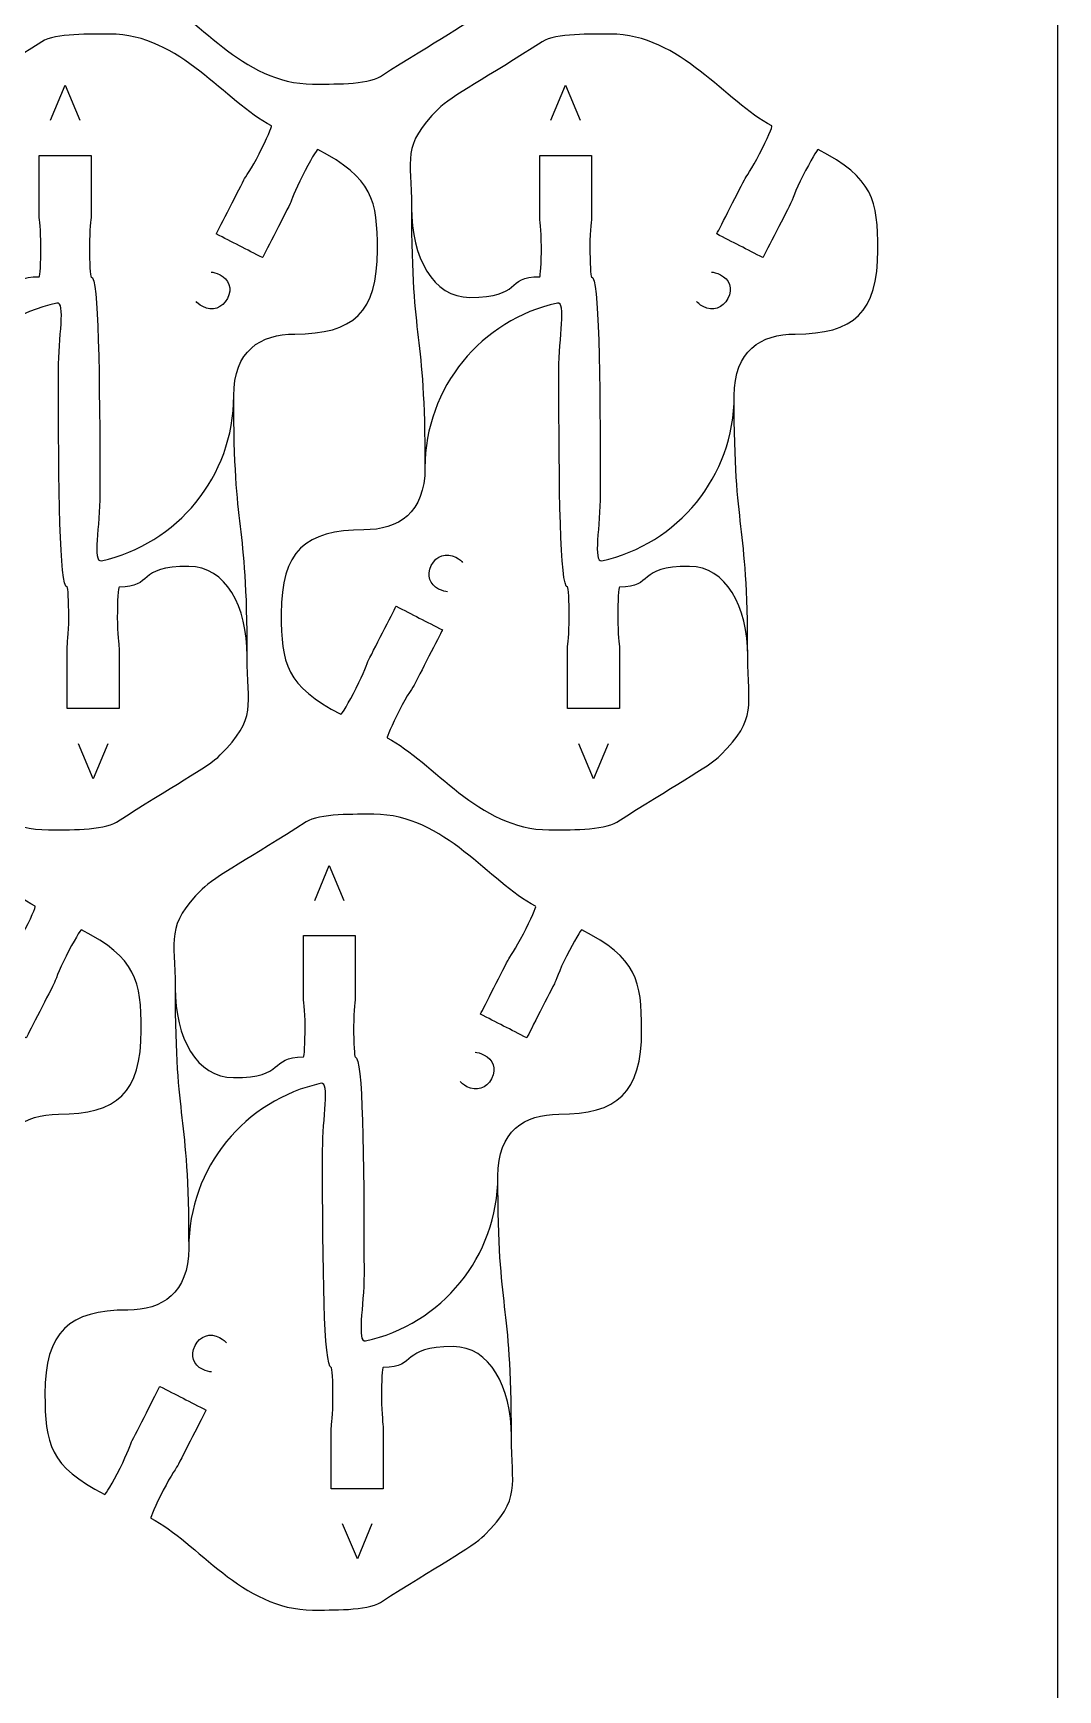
# Model space of a CAD drawing. Extents: x 0 to 300, y 0 to 300.
# Drawn here: x 240.8 to 300, y 153.5 to 249.1 of the extents above; entities that cross this region are included whole.
import ezdxf

# ---------------------------------------------------------------- set-up
doc = ezdxf.new("R2010")
doc.units = 0
doc.header["$MEASUREMENT"] = 0
doc.layers.add('DEFAULT', color=7, linetype='CONTINUOUS')

msp = doc.modelspace()

# ---------------------------------------------------------------- linework, layer by layer
at = {"layer": 'DEFAULT', "color": 250}
for points in [[(241.844, 244.118), (242.682, 246.139), (243.536, 244.118)], [(270.736, 244.118), (271.574, 246.139), (272.427, 244.118)], [(245.146, 208.138), (244.308, 206.118), (243.455, 208.138)], [(274.038, 208.138), (273.2, 206.118), (272.347, 208.138)], [(257.096, 199.099), (257.933, 201.12), (258.787, 199.099)], [(260.397, 163.12), (259.559, 161.099), (258.706, 163.12)]]:
    msp.add_lwpolyline(points, dxfattribs=at)
at = {"layer": 'DEFAULT', "color": 1}
for points, knots in [([(295, 0.1), (198.333, 0.1), (101.667, 0.1), (5, 0.1), (2.25, 0.1), (0, 2.35), (0, 5.1), (0, 101.767), (0, 198.433), (0, 295.1), (0, 297.85), (2.25, 300.1), (5, 300.1), (101.667, 300.1), (198.333, 300.1), (295, 300.1), (297.75, 300.1), (300, 297.85), (300, 295.1), (300, 198.433), (300, 101.767), (300, 5.1), (300, 2.35), (297.75, 0.1), (295, 0.1)], [0, 0, 0, 0, 822.047, 822.047, 822.047, 823.047, 823.047, 823.047, 1645.094, 1645.094, 1645.094, 1646.094, 1646.094, 1646.094, 2468.141, 2468.141, 2468.141, 2469.141, 2469.141, 2469.141, 3291.188, 3291.188, 3291.188, 3292.188, 3292.188, 3292.188, 3292.188]), ([(244.971, 252.866), (241.798, 254.489), (241.523, 255.805), (241.523, 258.659), (241.523, 262.279), (242.917, 263.507), (246.299, 263.507), (248.281, 263.507), (249.821, 264.479), (249.821, 267.083), (249.821, 271.74), (253.091, 275.631), (257.462, 276.59), (257.992, 276.689), (257.551, 274.583), (257.551, 272.738), (257.551, 265.806), (257.618, 260.2), (258.052, 260.2), (258.108, 260.2), (258.15, 259.417), (258.15, 258.45), (258.15, 257.48), (258.052, 256.874), (258.052, 256.697), (258.052, 255.531), (258.052, 254.364), (258.052, 253.198), (259.051, 253.198), (260.051, 253.198), (261.05, 253.198), (261.05, 254.364), (261.05, 255.531), (261.05, 256.697), (261.05, 256.874), (260.951, 257.48), (260.951, 258.45), (260.951, 259.417), (260.997, 260.2), (261.05, 260.2), (263.079, 260.2), (261.998, 261.396), (265.088, 261.396), (267.2, 261.396), (268.451, 259.086), (268.451, 256.219), (268.451, 253.334), (269.048, 252.667), (266.899, 250.518), (266.186, 249.806), (264.051, 248.677), (260.899, 246.642), (260.141, 246.153), (258.019, 246.2), (256.977, 246.2), (252.902, 246.2), (250.313, 250.133), (247.642, 251.5), (247.593, 251.526), (247.909, 252.241), (248.351, 253.105), (248.79, 253.966), (249.156, 254.46), (249.234, 254.615), (249.633, 255.397), (250.829, 257.733), (250.829, 257.733), (249.939, 258.188), (249.048, 258.644), (248.158, 259.1), (248.158, 259.1), (246.961, 256.76), (246.562, 255.982), (246.485, 255.827), (246.295, 255.241), (245.857, 254.379), (245.415, 253.519), (245.02, 252.84), (244.971, 252.866)], [1, 1, 1, 1, 2, 2, 2, 3, 3, 3, 4, 4, 4, 5, 5, 5, 6, 6, 6, 7, 7, 7, 8, 8, 8, 9, 9, 9, 18.92, 18.92, 18.92, 27.42, 27.42, 27.42, 37.34, 37.34, 37.34, 38.34, 38.34, 38.34, 39.34, 39.34, 39.34, 40.34, 40.34, 40.34, 41.34, 41.34, 41.34, 42.34, 42.34, 42.34, 43.34, 43.34, 43.34, 44.34, 44.34, 44.34, 45.34, 45.34, 45.34, 46.34, 46.34, 46.34, 47.34, 47.34, 47.34, 48.34, 48.34, 48.34, 56.846363, 56.846363, 56.846363, 57.846363, 57.846363, 57.846363, 58.846363, 58.846363, 58.846363, 59.846363, 59.846363, 59.846363, 59.846363]), ([(257.271, 242.418), (260.444, 240.794), (260.719, 239.479), (260.719, 236.625), (260.719, 233.005), (259.325, 231.777), (255.942, 231.777), (253.961, 231.777), (252.42, 230.805), (252.42, 228.201), (252.42, 223.544), (249.15, 219.653), (244.779, 218.694), (244.25, 218.595), (244.691, 220.701), (244.691, 222.546), (244.691, 229.478), (244.624, 235.084), (244.19, 235.084), (244.134, 235.084), (244.091, 235.867), (244.091, 236.833), (244.091, 237.803), (244.19, 238.41), (244.19, 238.586), (244.19, 239.753), (244.19, 240.92), (244.19, 242.086), (243.191, 242.086), (242.191, 242.086), (241.192, 242.086), (241.192, 240.92), (241.192, 239.753), (241.192, 238.586), (241.192, 238.41), (241.29, 237.803), (241.29, 236.833), (241.29, 235.867), (241.244, 235.084), (241.192, 235.084), (239.163, 235.084), (240.244, 233.888), (237.153, 233.888), (235.042, 233.888), (233.79, 236.197), (233.79, 239.065), (233.79, 241.949), (233.194, 242.617), (235.343, 244.766), (236.055, 245.478), (238.19, 246.607), (241.343, 248.642), (242.1, 249.131), (244.222, 249.084), (245.265, 249.084), (249.34, 249.084), (251.928, 245.151), (254.6, 243.784), (254.649, 243.758), (254.333, 243.043), (253.89, 242.179), (253.452, 241.318), (253.085, 240.824), (253.008, 240.669), (252.609, 239.887), (251.412, 237.551), (251.412, 237.551), (252.303, 237.095), (253.193, 236.64), (254.084, 236.184), (254.084, 236.184), (255.281, 238.524), (255.679, 239.302), (255.757, 239.457), (255.946, 240.043), (256.385, 240.905), (256.827, 241.765), (257.222, 242.444), (257.271, 242.418)], [1, 1, 1, 1, 2, 2, 2, 3, 3, 3, 4, 4, 4, 5, 5, 5, 6, 6, 6, 7, 7, 7, 8, 8, 8, 9, 9, 9, 18.921, 18.921, 18.921, 27.421, 27.421, 27.421, 37.342, 37.342, 37.342, 38.342, 38.342, 38.342, 39.342, 39.342, 39.342, 40.342, 40.342, 40.342, 41.342, 41.342, 41.342, 42.342, 42.342, 42.342, 43.342, 43.342, 43.342, 44.342, 44.342, 44.342, 45.342, 45.342, 45.342, 46.342, 46.342, 46.342, 47.342, 47.342, 47.342, 48.342, 48.342, 48.342, 56.848363, 56.848363, 56.848363, 57.848363, 57.848363, 57.848363, 58.848363, 58.848363, 58.848363, 59.848363, 59.848363, 59.848363, 59.848363]), ([(286.163, 242.418), (289.335, 240.794), (289.611, 239.479), (289.611, 236.625), (289.611, 233.005), (288.216, 231.777), (284.834, 231.777), (282.852, 231.777), (281.312, 230.805), (281.312, 228.201), (281.312, 223.544), (278.042, 219.653), (273.671, 218.694), (273.142, 218.595), (273.583, 220.701), (273.583, 222.546), (273.583, 229.478), (273.516, 235.084), (273.082, 235.084), (273.025, 235.084), (272.983, 235.867), (272.983, 236.833), (272.983, 237.803), (273.082, 238.41), (273.082, 238.586), (273.082, 239.753), (273.082, 240.92), (273.082, 242.086), (272.082, 242.086), (271.083, 242.086), (270.083, 242.086), (270.083, 240.92), (270.083, 239.753), (270.083, 238.586), (270.083, 238.41), (270.182, 237.803), (270.182, 236.833), (270.182, 235.867), (270.136, 235.084), (270.083, 235.084), (268.055, 235.084), (269.136, 233.888), (266.045, 233.888), (263.933, 233.888), (262.682, 236.197), (262.682, 239.065), (262.682, 241.949), (262.085, 242.617), (264.235, 244.766), (264.947, 245.478), (267.082, 246.607), (270.235, 248.642), (270.992, 249.131), (273.114, 249.084), (274.157, 249.084), (278.231, 249.084), (280.82, 245.151), (283.492, 243.784), (283.541, 243.758), (283.225, 243.043), (282.782, 242.179), (282.344, 241.318), (281.977, 240.824), (281.9, 240.669), (281.5, 239.887), (280.304, 237.551), (280.304, 237.551), (281.194, 237.095), (282.085, 236.64), (282.975, 236.184), (282.975, 236.184), (284.172, 238.524), (284.571, 239.302), (284.649, 239.457), (284.838, 240.043), (285.276, 240.905), (285.718, 241.765), (286.114, 242.444), (286.163, 242.418)], [1, 1, 1, 1, 2, 2, 2, 3, 3, 3, 4, 4, 4, 5, 5, 5, 6, 6, 6, 7, 7, 7, 8, 8, 8, 9, 9, 9, 18.921, 18.921, 18.921, 27.421, 27.421, 27.421, 37.342, 37.342, 37.342, 38.342, 38.342, 38.342, 39.342, 39.342, 39.342, 40.342, 40.342, 40.342, 41.342, 41.342, 41.342, 42.342, 42.342, 42.342, 43.342, 43.342, 43.342, 44.342, 44.342, 44.342, 45.342, 45.342, 45.342, 46.342, 46.342, 46.342, 47.342, 47.342, 47.342, 48.342, 48.342, 48.342, 56.848363, 56.848363, 56.848363, 57.848363, 57.848363, 57.848363, 58.848363, 58.848363, 58.848363, 59.848363, 59.848363, 59.848363, 59.848363]), ([(229.719, 209.838), (226.547, 211.461), (226.272, 212.777), (226.272, 215.631), (226.272, 219.251), (227.666, 220.479), (231.048, 220.479), (233.03, 220.479), (234.57, 221.451), (234.57, 224.055), (234.57, 228.712), (237.84, 232.603), (242.211, 233.562), (242.74, 233.661), (242.299, 231.555), (242.299, 229.71), (242.299, 222.778), (242.367, 217.172), (242.8, 217.172), (242.857, 217.172), (242.899, 216.389), (242.899, 215.422), (242.899, 214.452), (242.8, 213.846), (242.8, 213.669), (242.8, 212.503), (242.8, 211.336), (242.8, 210.17), (243.8, 210.17), (244.8, 210.17), (245.799, 210.17), (245.799, 211.336), (245.799, 212.503), (245.799, 213.669), (245.799, 213.846), (245.7, 214.452), (245.7, 215.422), (245.7, 216.389), (245.746, 217.172), (245.799, 217.172), (247.828, 217.172), (246.747, 218.368), (249.837, 218.368), (251.949, 218.368), (253.2, 216.058), (253.2, 213.191), (253.2, 210.306), (253.797, 209.639), (251.647, 207.49), (250.935, 206.778), (248.8, 205.649), (245.648, 203.614), (244.89, 203.125), (242.768, 203.172), (241.726, 203.172), (237.651, 203.172), (235.062, 207.105), (232.391, 208.472), (232.342, 208.498), (232.658, 209.213), (233.1, 210.077), (233.539, 210.938), (233.905, 211.432), (233.982, 211.587), (234.382, 212.369), (235.578, 214.705), (235.578, 214.705), (234.688, 215.16), (233.797, 215.616), (232.907, 216.072), (232.907, 216.072), (231.71, 213.732), (231.311, 212.954), (231.234, 212.799), (231.044, 212.213), (230.606, 211.351), (230.164, 210.491), (229.768, 209.812), (229.719, 209.838)], [1, 1, 1, 1, 2, 2, 2, 3, 3, 3, 4, 4, 4, 5, 5, 5, 6, 6, 6, 7, 7, 7, 8, 8, 8, 9, 9, 9, 18.92, 18.92, 18.92, 27.42, 27.42, 27.42, 37.34, 37.34, 37.34, 38.34, 38.34, 38.34, 39.34, 39.34, 39.34, 40.34, 40.34, 40.34, 41.34, 41.34, 41.34, 42.34, 42.34, 42.34, 43.34, 43.34, 43.34, 44.34, 44.34, 44.34, 45.34, 45.34, 45.34, 46.34, 46.34, 46.34, 47.34, 47.34, 47.34, 48.34, 48.34, 48.34, 56.846363, 56.846363, 56.846363, 57.846363, 57.846363, 57.846363, 58.846363, 58.846363, 58.846363, 59.846363, 59.846363, 59.846363, 59.846363]), ([(258.611, 209.838), (255.438, 211.461), (255.163, 212.777), (255.163, 215.631), (255.163, 219.251), (256.558, 220.479), (259.94, 220.479), (261.921, 220.479), (263.462, 221.451), (263.462, 224.055), (263.462, 228.712), (266.732, 232.603), (271.103, 233.562), (271.632, 233.661), (271.191, 231.555), (271.191, 229.71), (271.191, 222.778), (271.258, 217.172), (271.692, 217.172), (271.749, 217.172), (271.791, 216.389), (271.791, 215.422), (271.791, 214.452), (271.692, 213.846), (271.692, 213.669), (271.692, 212.503), (271.692, 211.336), (271.692, 210.17), (272.692, 210.17), (273.691, 210.17), (274.691, 210.17), (274.691, 211.336), (274.691, 212.503), (274.691, 213.669), (274.691, 213.846), (274.592, 214.452), (274.592, 215.422), (274.592, 216.389), (274.638, 217.172), (274.691, 217.172), (276.719, 217.172), (275.638, 218.368), (278.729, 218.368), (280.841, 218.368), (282.092, 216.058), (282.092, 213.191), (282.092, 210.306), (282.689, 209.639), (280.539, 207.49), (279.827, 206.778), (277.692, 205.649), (274.539, 203.614), (273.782, 203.125), (271.66, 203.172), (270.617, 203.172), (266.543, 203.172), (263.954, 207.105), (261.282, 208.472), (261.233, 208.498), (261.549, 209.213), (261.992, 210.077), (262.43, 210.938), (262.797, 211.432), (262.874, 211.587), (263.273, 212.369), (264.47, 214.705), (264.47, 214.705), (263.58, 215.16), (262.689, 215.616), (261.798, 216.072), (261.798, 216.072), (260.601, 213.732), (260.203, 212.954), (260.125, 212.799), (259.936, 212.213), (259.498, 211.351), (259.056, 210.491), (258.66, 209.812), (258.611, 209.838)], [1, 1, 1, 1, 2, 2, 2, 3, 3, 3, 4, 4, 4, 5, 5, 5, 6, 6, 6, 7, 7, 7, 8, 8, 8, 9, 9, 9, 18.92, 18.92, 18.92, 27.42, 27.42, 27.42, 37.34, 37.34, 37.34, 38.34, 38.34, 38.34, 39.34, 39.34, 39.34, 40.34, 40.34, 40.34, 41.34, 41.34, 41.34, 42.34, 42.34, 42.34, 43.34, 43.34, 43.34, 44.34, 44.34, 44.34, 45.34, 45.34, 45.34, 46.34, 46.34, 46.34, 47.34, 47.34, 47.34, 48.34, 48.34, 48.34, 56.846363, 56.846363, 56.846363, 57.846363, 57.846363, 57.846363, 58.846363, 58.846363, 58.846363, 59.846363, 59.846363, 59.846363, 59.846363]), ([(243.631, 197.399), (246.803, 195.776), (247.078, 194.461), (247.078, 191.607), (247.078, 187.986), (245.684, 186.759), (242.302, 186.759), (240.32, 186.759), (238.78, 185.786), (238.78, 183.183), (238.78, 178.526), (235.51, 174.635), (231.139, 173.675), (230.61, 173.577), (231.051, 175.683), (231.051, 177.528), (231.051, 184.459), (230.983, 190.065), (230.55, 190.065), (230.493, 190.065), (230.451, 190.849), (230.451, 191.815), (230.451, 192.785), (230.55, 193.392), (230.55, 193.568), (230.55, 194.735), (230.55, 195.901), (230.55, 197.068), (229.55, 197.068), (228.55, 197.068), (227.551, 197.068), (227.551, 195.901), (227.551, 194.735), (227.551, 193.568), (227.551, 193.392), (227.65, 192.785), (227.65, 191.815), (227.65, 190.849), (227.604, 190.065), (227.551, 190.065), (225.522, 190.065), (226.603, 188.869), (223.513, 188.869), (221.401, 188.869), (220.15, 191.179), (220.15, 194.047), (220.15, 196.931), (219.553, 197.598), (221.703, 199.748), (222.415, 200.46), (224.55, 201.589), (227.702, 203.624), (228.46, 204.113), (230.582, 204.066), (231.624, 204.066), (235.699, 204.066), (238.288, 200.132), (240.959, 198.766), (241.008, 198.739), (240.692, 198.025), (240.25, 197.161), (239.811, 196.3), (239.445, 195.805), (239.368, 195.651), (238.968, 194.868), (237.772, 192.533), (237.772, 192.533), (238.662, 192.077), (239.553, 191.622), (240.443, 191.166), (240.443, 191.166), (241.64, 193.505), (242.039, 194.284), (242.116, 194.439), (242.306, 195.025), (242.744, 195.886), (243.186, 196.747), (243.582, 197.426), (243.631, 197.399)], [1, 1, 1, 1, 2, 2, 2, 3, 3, 3, 4, 4, 4, 5, 5, 5, 6, 6, 6, 7, 7, 7, 8, 8, 8, 9, 9, 9, 18.92, 18.92, 18.92, 27.42, 27.42, 27.42, 37.34, 37.34, 37.34, 38.34, 38.34, 38.34, 39.34, 39.34, 39.34, 40.34, 40.34, 40.34, 41.34, 41.34, 41.34, 42.34, 42.34, 42.34, 43.34, 43.34, 43.34, 44.34, 44.34, 44.34, 45.34, 45.34, 45.34, 46.34, 46.34, 46.34, 47.34, 47.34, 47.34, 48.34, 48.34, 48.34, 56.846363, 56.846363, 56.846363, 57.846363, 57.846363, 57.846363, 58.846363, 58.846363, 58.846363, 59.846363, 59.846363, 59.846363, 59.846363]), ([(272.522, 197.399), (275.695, 195.776), (275.97, 194.461), (275.97, 191.607), (275.97, 187.986), (274.576, 186.759), (271.193, 186.759), (269.212, 186.759), (267.672, 185.786), (267.672, 183.183), (267.672, 178.526), (264.401, 174.635), (260.03, 173.675), (259.501, 173.577), (259.942, 175.683), (259.942, 177.528), (259.942, 184.459), (259.875, 190.065), (259.441, 190.065), (259.385, 190.065), (259.342, 190.849), (259.342, 191.815), (259.342, 192.785), (259.441, 193.392), (259.441, 193.568), (259.441, 194.735), (259.441, 195.901), (259.441, 197.068), (258.442, 197.068), (257.442, 197.068), (256.443, 197.068), (256.443, 195.901), (256.443, 194.735), (256.443, 193.568), (256.443, 193.392), (256.541, 192.785), (256.541, 191.815), (256.541, 190.849), (256.496, 190.065), (256.443, 190.065), (254.414, 190.065), (255.495, 188.869), (252.404, 188.869), (250.293, 188.869), (249.041, 191.179), (249.041, 194.047), (249.041, 196.931), (248.445, 197.598), (250.594, 199.748), (251.307, 200.46), (253.442, 201.589), (256.594, 203.624), (257.351, 204.113), (259.473, 204.066), (260.516, 204.066), (264.591, 204.066), (267.179, 200.132), (269.851, 198.766), (269.9, 198.739), (269.584, 198.025), (269.142, 197.161), (268.703, 196.3), (268.337, 195.805), (268.259, 195.651), (267.86, 194.868), (266.663, 192.533), (266.663, 192.533), (267.554, 192.077), (268.444, 191.622), (269.335, 191.166), (269.335, 191.166), (270.532, 193.505), (270.931, 194.284), (271.008, 194.439), (271.198, 195.025), (271.636, 195.886), (272.078, 196.747), (272.473, 197.426), (272.522, 197.399)], [1, 1, 1, 1, 2, 2, 2, 3, 3, 3, 4, 4, 4, 5, 5, 5, 6, 6, 6, 7, 7, 7, 8, 8, 8, 9, 9, 9, 18.92, 18.92, 18.92, 27.42, 27.42, 27.42, 37.34, 37.34, 37.34, 38.34, 38.34, 38.34, 39.34, 39.34, 39.34, 40.34, 40.34, 40.34, 41.34, 41.34, 41.34, 42.34, 42.34, 42.34, 43.34, 43.34, 43.34, 44.34, 44.34, 44.34, 45.34, 45.34, 45.34, 46.34, 46.34, 46.34, 47.34, 47.34, 47.34, 48.34, 48.34, 48.34, 56.846363, 56.846363, 56.846363, 57.846363, 57.846363, 57.846363, 58.846363, 58.846363, 58.846363, 59.846363, 59.846363, 59.846363, 59.846363]), ([(244.971, 164.82), (241.798, 166.443), (241.523, 167.758), (241.523, 170.613), (241.523, 174.233), (242.917, 175.461), (246.299, 175.461), (248.281, 175.461), (249.821, 176.433), (249.821, 179.037), (249.821, 183.693), (253.091, 187.584), (257.462, 188.544), (257.992, 188.643), (257.551, 186.537), (257.551, 184.692), (257.551, 177.76), (257.618, 172.154), (258.052, 172.154), (258.108, 172.154), (258.15, 171.371), (258.15, 170.404), (258.15, 169.434), (258.052, 168.827), (258.052, 168.651), (258.052, 167.484), (258.052, 166.318), (258.052, 165.151), (259.051, 165.151), (260.051, 165.151), (261.05, 165.151), (261.05, 166.318), (261.05, 167.484), (261.05, 168.651), (261.05, 168.827), (260.951, 169.434), (260.951, 170.404), (260.951, 171.371), (260.997, 172.154), (261.05, 172.154), (263.079, 172.154), (261.998, 173.35), (265.088, 173.35), (267.2, 173.35), (268.451, 171.04), (268.451, 168.172), (268.451, 165.288), (269.048, 164.621), (266.899, 162.472), (266.186, 161.759), (264.051, 160.631), (260.899, 158.595), (260.141, 158.106), (258.019, 158.153), (256.977, 158.153), (252.902, 158.153), (250.313, 162.087), (247.642, 163.453), (247.593, 163.48), (247.909, 164.195), (248.351, 165.059), (248.79, 165.92), (249.156, 166.414), (249.234, 166.569), (249.633, 167.351), (250.829, 169.687), (250.829, 169.687), (249.939, 170.142), (249.048, 170.598), (248.158, 171.053), (248.158, 171.053), (246.961, 168.714), (246.562, 167.935), (246.485, 167.781), (246.295, 167.194), (245.857, 166.333), (245.415, 165.472), (245.02, 164.793), (244.971, 164.82)], [1, 1, 1, 1, 2, 2, 2, 3, 3, 3, 4, 4, 4, 5, 5, 5, 6, 6, 6, 7, 7, 7, 8, 8, 8, 9, 9, 9, 18.92, 18.92, 18.92, 27.42, 27.42, 27.42, 37.34, 37.34, 37.34, 38.34, 38.34, 38.34, 39.34, 39.34, 39.34, 40.34, 40.34, 40.34, 41.34, 41.34, 41.34, 42.34, 42.34, 42.34, 43.34, 43.34, 43.34, 44.34, 44.34, 44.34, 45.34, 45.34, 45.34, 46.34, 46.34, 46.34, 47.34, 47.34, 47.34, 48.34, 48.34, 48.34, 56.846363, 56.846363, 56.846363, 57.846363, 57.846363, 57.846363, 58.846363, 58.846363, 58.846363, 59.846363, 59.846363, 59.846363, 59.846363])]:
    msp.add_open_spline(points, degree=3, knots=knots, dxfattribs=at)
for points in [[(262.682, 239.065), (262.682, 230.815), (263.462, 232.352), (263.462, 224.055)], [(253.2, 213.191), (253.2, 221.441), (252.42, 219.904), (252.42, 228.201)], [(282.092, 213.191), (282.092, 221.441), (281.312, 219.904), (281.312, 228.201)], [(249.041, 194.047), (249.041, 185.797), (249.821, 187.333), (249.821, 179.037)], [(268.451, 168.172), (268.451, 176.423), (267.671, 174.886), (267.671, 183.182)]]:
    msp.add_open_spline(points, degree=3, dxfattribs=at)
at = {"layer": 'DEFAULT', "color": 250}
for points in [[(251.113, 235.35), (251.22, 235.349), (251.413, 235.304), (251.632, 235.192), (252.139, 234.933), (252.357, 234.417), (252.055, 233.827), (251.767, 233.264), (251.19, 233.077), (250.632, 233.363), (250.408, 233.477), (250.291, 233.598), (250.246, 233.661)], [(280.005, 235.35), (280.112, 235.349), (280.305, 235.304), (280.524, 235.192), (281.031, 234.933), (281.249, 234.417), (280.947, 233.827), (280.658, 233.264), (280.082, 233.077), (279.524, 233.363), (279.3, 233.477), (279.183, 233.598), (279.138, 233.661)], [(264.769, 216.906), (264.662, 216.907), (264.469, 216.952), (264.25, 217.064), (263.743, 217.323), (263.525, 217.839), (263.827, 218.429), (264.115, 218.992), (264.692, 219.179), (265.25, 218.893), (265.474, 218.778), (265.591, 218.658), (265.636, 218.595)], [(266.364, 190.331), (266.471, 190.33), (266.664, 190.286), (266.883, 190.174), (267.39, 189.914), (267.608, 189.399), (267.306, 188.809), (267.018, 188.246), (266.441, 188.059), (265.883, 188.345), (265.659, 188.459), (265.542, 188.579), (265.497, 188.643)], [(251.129, 171.888), (251.021, 171.889), (250.829, 171.934), (250.61, 172.046), (250.103, 172.305), (249.885, 172.821), (250.187, 173.411), (250.475, 173.974), (251.052, 174.16), (251.609, 173.875), (251.834, 173.76), (251.951, 173.64), (251.996, 173.576)]]:
    msp.add_open_spline(points, degree=3, knots=[0, 0, 0, 0, 1, 1, 1, 2, 2, 2, 3, 3, 3, 4, 4, 4, 4], dxfattribs=at)

doc.saveas('drawing.dxf')
